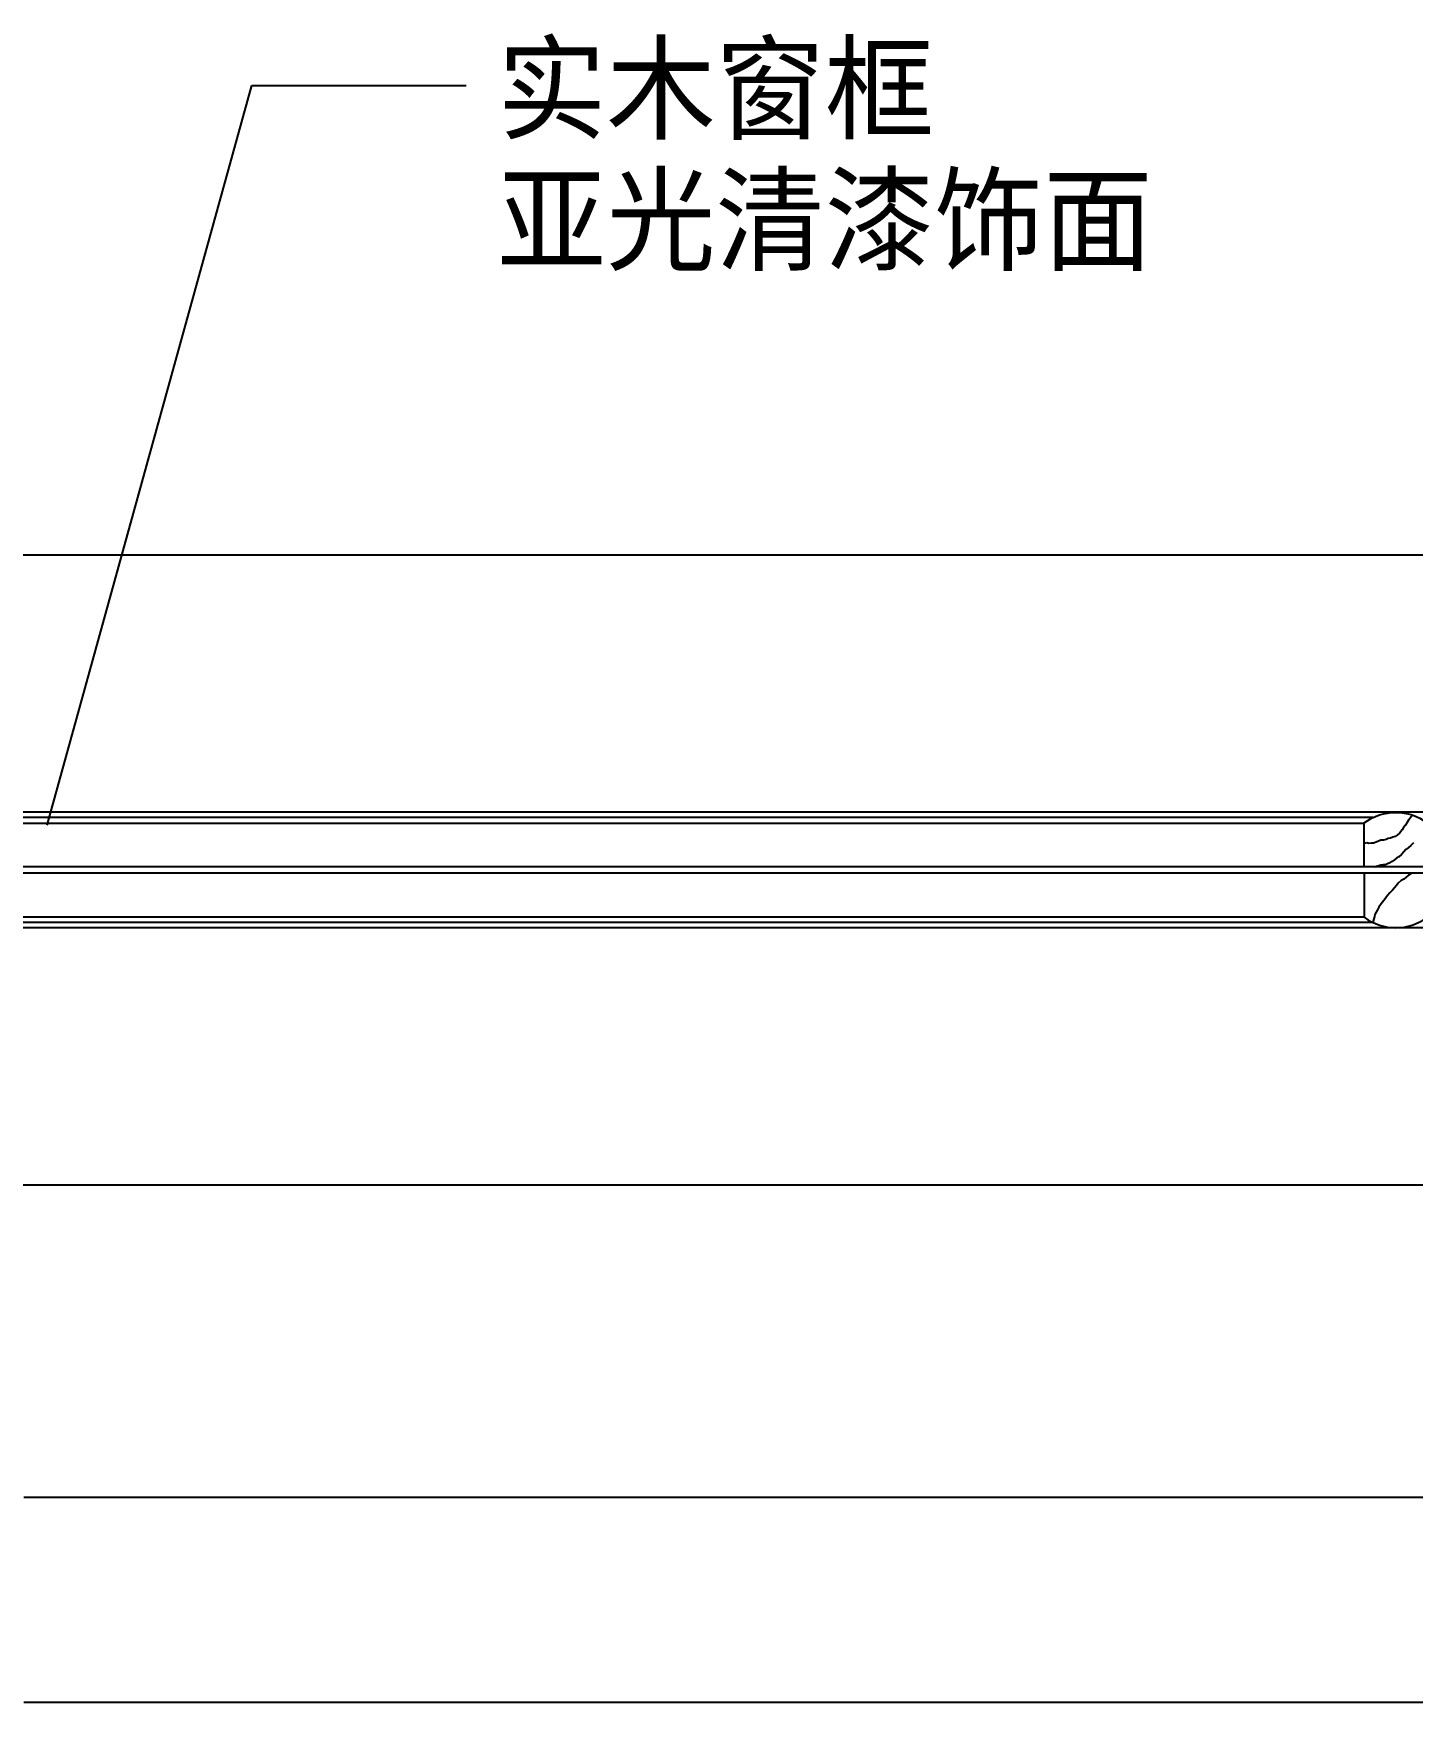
# Model space of a CAD drawing. Header units: metres. Extents: x 88 to 3581, y 92 to 4705.
# Drawn here: x 1486 to 2143, y 1660 to 2455 of the extents above; entities that cross this region are included whole.
import ezdxf

# ---------------------------------------------------------------- set-up
doc = ezdxf.new("R2010")
doc.units = ezdxf.units.M
for name, color, linetype in [('3', 3, 'Continuous'), ('4', 4, 'Continuous'), ('7', 7, 'Continuous'), ('DIM', 3, 'Continuous'), ('TEXT', 3, 'Continuous')]:
    doc.layers.add(name, color=color, linetype=linetype)
doc.dimstyles.get("Standard").update_dxf_attribs({"dimtxt": 2.5, "dimasz": 2.5, "dimexe": 1.25, "dimexo": 0.625, "dimtad": 1, "dimcen": 2.5, "dimazin": 3, "dimtfac": 1, "dimtmove": 0, "dimatfit": 3})

# ---------------------------------------------------------------- blocks, each defined once
blk = doc.blocks.new('*D5')
for p, q in [((349.48, 1726.39), (349.48, 1660.48)), ((2609.48, 1726.39), (2609.48, 1660.48)), ((349.73, 1660.48), (1477.48, 1660.48)), ((1481.48, 1660.48), (2609.23, 1660.48))]:
    blk.add_line(p, q)
at = {"layer": 'Defpoints'}
for p in [(349.48, 1726.39), (2609.48, 1726.39), (349.48, 1660.48)]:
    blk.add_point(p, dxfattribs=at)
at = {"layer": 'DIM', "insert": (1479.48, 1660.48), "char_height": 1, "attachment_point": 5}
blk.add_mtext('2260', dxfattribs=at)
blk = doc.blocks.new('*D6')
for p, q in [((799.48, 1846.92), (799.48, 1758.14)), ((2159.48, 1846.92), (2159.48, 1758.14)), ((799.73, 1758.14), (1477.48, 1758.14)), ((1481.48, 1758.14), (2159.23, 1758.14))]:
    blk.add_line(p, q)
at = {"layer": 'Defpoints'}
for p in [(799.48, 1846.92), (2159.48, 1846.92), (799.48, 1758.14)]:
    blk.add_point(p, dxfattribs=at)
at = {"layer": 'DIM', "insert": (1479.48, 1758.14), "char_height": 1, "attachment_point": 5}
blk.add_mtext('1360', dxfattribs=at)

msp = doc.modelspace()

# ---------------------------------------------------------------- linework, layer by layer
at = {"layer": '3'}
for p, q in [((2159.48, 2084.1), (799.48, 2084.1)), ((2123.58, 2081.6), (835.37, 2081.6)), ((2119.48, 2078.78), (839.48, 2078.78)), ((2134.48, 2029.1), (799.48, 2029.1)), ((2159.48, 2029.1), (799.48, 2029.1)), ((2123.58, 2031.6), (835.37, 2031.6)), ((2119.48, 2034.1), (839.48, 2034.1))]:
    msp.add_line(p, q, dxfattribs=at)
at = {"layer": '4'}
for p, q in [((479.48, 2206.6), (2479.48, 2206.6)), ((2479.48, 1906.6), (479.48, 1906.6))]:
    msp.add_line(p, q, dxfattribs=at)
for points in [[(2119.48, 2058.1), (2119.48, 2079.1, -0.33), (2149.48, 2079.1), (2149.48, 2081.6), (2159.48, 2084.1), (2159.48, 2079.1), (2159.48, 2058.1)], [(2119.48, 2055.1), (2119.48, 2034.1, 0.33), (2149.48, 2034.1), (2149.48, 2031.6), (2159.48, 2029.1), (2159.48, 2034.1), (2159.48, 2055.1)]]:
    msp.add_lwpolyline(points, format="xyb", dxfattribs=at)
at = {"layer": '7'}
for p, q in [((2479.48, 2058.1), (479.48, 2058.1)), ((2479.48, 2055.1), (479.48, 2055.1))]:
    msp.add_line(p, q, dxfattribs=at)
at = {"layer": 'DIM'}
for p, q in [((2137.52, 2075.68), (2136.45, 2074.3)), ((2138.13, 2076.91), (2137.52, 2075.68)), ((2139.05, 2077.98), (2138.13, 2076.91)), ((2139.82, 2079.05), (2139.05, 2077.98)), ((2140.59, 2080.28), (2139.82, 2079.05)), ((2141.35, 2081.36), (2140.59, 2080.28)), ((2142.12, 2082.43), (2141.35, 2081.36)), ((2120.66, 2069.54), (2119.58, 2069.24)), ((2119.58, 2069.24), (2119.58, 2069.08)), ((2121.73, 2069.24), (2120.66, 2069.54)), ((2122.8, 2069.39), (2121.73, 2069.24)), ((2123.88, 2069.39), (2122.8, 2069.39)), ((2125.1, 2069.85), (2123.88, 2069.39)), ((2126.33, 2070.31), (2125.1, 2069.85)), ((2127.4, 2070.77), (2126.33, 2070.31)), ((2128.63, 2070.77), (2127.4, 2070.77)), ((2129.85, 2071.08), (2128.63, 2070.77)), ((2130.93, 2071.54), (2129.85, 2071.08)), ((2132, 2071.84), (2130.93, 2071.54)), ((2133.07, 2072.3), (2132, 2071.84)), ((2134.15, 2072.61), (2133.07, 2072.3)), ((2135.22, 2073.22), (2134.15, 2072.61)), ((2136.45, 2074.3), (2135.22, 2073.22)), ((2140.43, 2067.24), (2139.21, 2066.32)), ((2141.66, 2068.32), (2140.43, 2067.24)), ((2142.89, 2069.54), (2141.66, 2068.32)), ((2128.48, 2059.11), (2127.4, 2058.96)), ((2129.55, 2059.11), (2128.48, 2059.11)), ((2130.62, 2059.57), (2129.55, 2059.11)), ((2131.69, 2060.03), (2130.62, 2059.57)), ((2132.77, 2060.64), (2131.69, 2060.03)), ((2133.84, 2061.41), (2132.77, 2060.64)), ((2134.91, 2062.18), (2133.84, 2061.41)), ((2135.99, 2062.95), (2134.91, 2062.18)), ((2137.21, 2064.02), (2135.99, 2062.95)), ((2138.29, 2065.25), (2137.21, 2064.02)), ((2139.21, 2066.32), (2138.29, 2065.25)), ((2125.26, 2058.34), (2124.49, 2058.04)), ((2127.4, 2058.96), (2125.26, 2058.34)), ((2137.06, 2051.59), (2135.68, 2050.37)), ((2138.29, 2052.21), (2137.06, 2051.59)), ((2139.51, 2053.28), (2138.29, 2052.21)), ((2140.59, 2054.2), (2139.51, 2053.28)), ((2141.81, 2054.97), (2140.59, 2054.2)), ((2129.7, 2043.31), (2128.94, 2042.23)), ((2130.62, 2044.54), (2129.7, 2043.31)), ((2131.69, 2045.76), (2130.62, 2044.54)), ((2132.92, 2046.99), (2131.69, 2045.76)), ((2133.84, 2048.06), (2132.92, 2046.99)), ((2134.91, 2049.29), (2133.84, 2048.06)), ((2135.68, 2050.37), (2134.91, 2049.29)), ((2124.49, 2035.48), (2124.34, 2034.41)), ((2125.72, 2037.63), (2124.49, 2035.48)), ((2126.48, 2038.86), (2125.72, 2037.63)), ((2127.25, 2040.09), (2126.48, 2038.86)), ((2128.02, 2041.16), (2127.25, 2040.09)), ((2128.94, 2042.23), (2128.02, 2041.16)), ((2124.03, 2033.34), (2123.72, 2032.26)), ((2123.72, 2032.26), (2123.72, 2031.65)), ((2124.34, 2034.41), (2124.03, 2033.34))]:
    msp.add_line(p, q, dxfattribs=at)

# ---------------------------------------------------------------- texts
at = {"layer": 'TEXT'}
for s, p in [('实木窗框', (1706.73, 2408.63)), ('亚光清漆饰面', (1706.73, 2346.1))]:
    msp.add_text(s, height=40, dxfattribs=at).set_placement(p)

# ---------------------------------------------------------------- dimensions: what is measured, and where the dimension line sits
at = {"layer": 'DIM'}
for base, p1, p2, picture, middle in [((799.48, 1758.14), (799.48, 1846.92), (2159.48, 1846.92), '*D6', (1479.48, 1758.14)), ((349.48, 1660.48), (349.48, 1726.39), (2609.48, 1726.39), '*D5', (1479.48, 1660.48))]:
    dim = msp.add_linear_dim(base=base, p1=p1, p2=p2, dimstyle='Standard', dxfattribs=at)
    dim.commit()
    dim.dimension.update_dxf_attribs({"geometry": picture, "text_midpoint": middle})

# ---------------------------------------------------------------- leaders
msp.add_leader([(1492.49, 2077.93), (1589.97, 2430.06), (1692.03, 2430.06)], dimstyle='Standard', dxfattribs=at)

doc.saveas('drawing.dxf')
